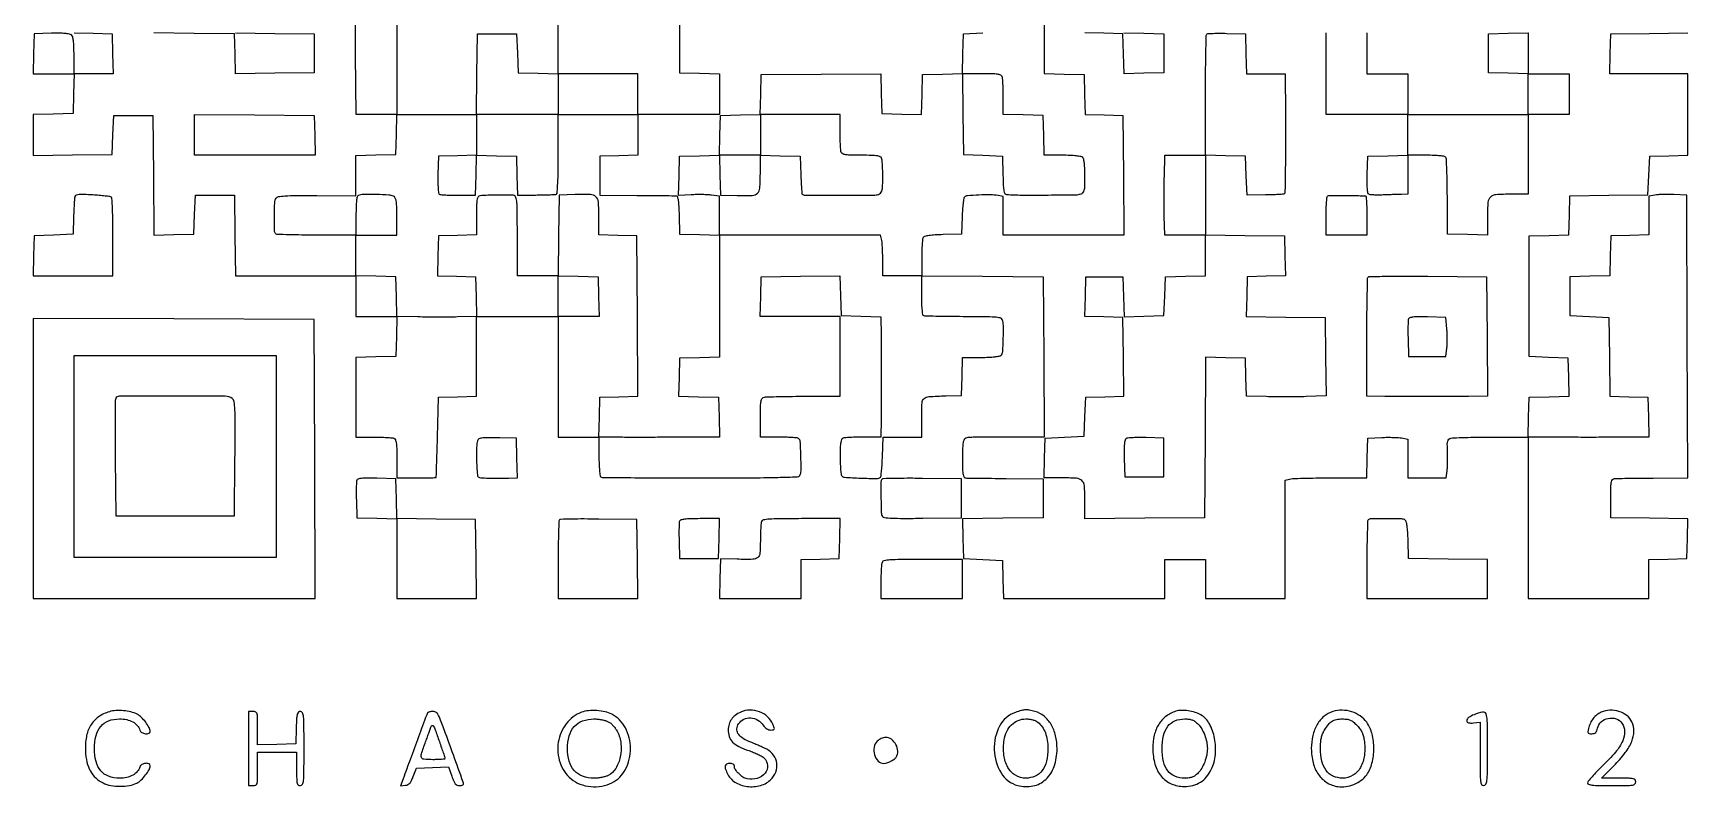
# Model space of a CAD drawing. Extents: x 179 to 1071, y 112 to 1107.
# Drawn here: x 179 to 1071, y 112 to 519 of the extents above; entities that cross this region are included whole.
import ezdxf

# ---------------------------------------------------------------- set-up
doc = ezdxf.new("R2010")
doc.units = 0

msp = doc.modelspace()

# ---------------------------------------------------------------- linework, layer by layer
for points in [[(375, 562), (375, 518.5), (375, 475), (364.013853, 475), (353.027706, 475), (352.763853, 507.25), (352.5, 539.5)], [(288, 519.039775), (309.25, 518.769888), (330.5, 518.5), (330.5, 508), (330.5, 497.5), (309.284032, 497.230211), (288.068065, 496.960423), (287.784032, 507.730211), (287.5, 518.5), (265.784769, 518.769405), (244.069538, 519.038811)], [(767, 519.067663), (777.75, 518.783832), (788.5, 518.5), (788.5, 508), (788.5, 497.5), (777.784171, 497.216515), (767.068343, 496.93303), (766.784171, 507.716515), (766.5, 518.5), (756.25, 518.784983), (746, 519.069966)]]:
    msp.add_lwpolyline(points)
for points in [[(724, 529.5), (724, 497.067663), (734.75, 496.783832), (745.5, 496.5), (745.783481, 485.784613), (746.066961, 475.069227), (756.283481, 474.784613), (766.5, 474.5), (766.763853, 442.25), (767.027706, 410), (734.513853, 410), (702, 410), (702, 420.420545), (702, 430.841089), (699.25, 431.308357, 0.040463), (695.032542, 431.678013, 0.013519), (688.836912, 431.551023, 0.007446), (682.604892, 431.161494, 0.178893), (681.042278, 430.442278, 0.158926), (680.649958, 429.670292, 0.008947), (680.278277, 426.975777, 0.013019), (679.971944, 423.696544, 0.009122), (679.790711, 419.990711), (679.5, 410.5), (669.535034, 410.211195, 0.00836), (665.199826, 410.012968, 0.019108), (661.944063, 409.684251, 0.01918), (659.589, 409.262532, 0.199883), (658.800347, 408.711195, 0.117226), (658.495095, 407.827893, 0.006962), (658.252233, 404.991726, 0.010173), (658.077211, 401.573123, 0.007309), (658.015313, 397.75), (658, 388), (647.5, 388), (637, 388), (636.986345, 396.75, 0.006232), (636.937053, 400.264561, 0.007347), (636.800078, 403.588708, 0.006526), (636.606852, 406.387546, 0.044999), (636.37142, 407.743475), (635.77015, 409.986951), (592.350865, 409.956736), (548.931579, 409.92652), (549.00143, 388.21326, -0.000288), (549.025558, 379.077664, -0.000257), (549.040293, 369.583521, -0.000257), (549.044769, 361.046843, -0.000797), (549.035641, 355.283832), (549, 344.067663), (538.25, 343.783832), (527.5, 343.5), (527.215394, 333.284183), (526.930789, 323.068365), (537.715394, 322.784183), (548.5, 322.5), (548.783832, 311.75), (549.067663, 301), (539.283832, 300.989367, 0.000597), (534.647721, 300.978789, 0.000287), (528.702126, 300.954706, 0.000285), (522.499957, 300.922489, 0.000408), (517, 300.886304, -0.001173), (511.464508, 300.858358, -0.000792), (505.150999, 300.8513, -0.000798), (499.047262, 300.863891, -0.001591), (494.216168, 300.896937), (483.932337, 301), (484.216168, 311.75), (484.5, 322.5), (494.760596, 322.7851), (505.021193, 323.0702), (504.760596, 366.2851), (504.5, 409.5), (494.25, 409.784983), (484, 410.069966), (484, 419.999799, 0.018385), (483.714843, 427.752275, 0.190058), (482.352383, 430.578778, 0.180404), (479.390744, 431.792788, 0.01627), (471.243181, 431.788833), (462.5, 431.5), (462.230592, 409.784029), (461.961185, 388.068057), (472.730592, 387.784029), (483.5, 387.5), (483.783832, 376.75), (484.067663, 366), (473.033832, 366), (462, 366), (462, 377), (462, 388), (451, 388), (440, 388), (440, 409.432612, 0.001767), (439.954647, 422.266078, 0.018195), (439.724464, 427.559832, 0.045447), (439.248507, 430.321394, 0.272292), (438.25, 431.30444, 0.0603), (436.346176, 431.544532, 0.003322), (430.326294, 431.534602, 0.005709), (424.245226, 431.414722, 0.013737), (419.75, 431.150999, 0.228911), (418.821428, 430.599247, 0.105694), (418.295413, 429.258916, 0.036572), (418.051737, 426.566696, 0.004289), (418, 420.534983), (418, 410.069966), (407.75, 409.784983), (397.5, 409.5), (397.216527, 398.785353), (396.933054, 388.070705), (407.216527, 387.785353), (417.5, 387.5), (417.783485, 376.784171), (418.06697, 366.068343), (407.783485, 365.784171, -0.004667), (403.038344, 365.697362, -0.00256), (397.22584, 365.67506, -0.002552), (391.324732, 365.712753, -0.004075), (386.283205, 365.811779), (375.06641, 366.123557), (374.783205, 376.811779), (374.5, 387.5), (363.75, 387.783832), (353, 388.067663), (353, 399.013126), (353, 409.958589), (331.942927, 409.955551, -0.002587), (323.803736, 409.996487, -0.004035), (316.794385, 410.12459, -0.001231), (310.726306, 410.299436, -0.131324), (309.942927, 410.535273, -0.253488), (309.131723, 411.949758, -0.006051), (309.036812, 419.802686, -0.008731), (309.170293, 427.439496, -0.133073), (309.943243, 429.942405, -0.218903), (311.144537, 430.722037, -0.020841), (314.714265, 431.090965, -0.014042), (320.635733, 431.28778, -0.002388), (331.92793, 431.291929), (353, 431.199047), (353, 442.065692), (353, 452.932337), (363.75, 453.216168), (374.5, 453.5), (374.783832, 464.25), (375.067663, 475), (396.514329, 475), (417.960995, 475), (418.230498, 496.75), (418.5, 518.5), (429, 518.5), (439.5, 518.5), (440, 508), (440.5, 497.5), (451.25, 497.216168), (462, 496.932337), (462, 518.5), (462, 540.067663)], [(527.5, 539.5), (527.5, 518.5), (527.5, 497.5), (538.25, 497.216168), (549, 496.932337), (549, 485.966168), (549, 475), (527, 475), (505, 475), (505, 464.034983), (505, 453.069966), (494.75, 452.784983), (484.5, 452.5), (484.5, 442), (484.5, 431.5), (504.5, 431.393314, -0.000639), (512.252893, 431.342057, -0.000974), (518.981911, 431.275869, -0.000335), (524.794491, 431.203479, -0.026078), (525.715017, 431.143314, -0.310351), (526.298517, 430.632308, -0.026594), (526.707261, 428.579127, -0.021975), (527.019266, 425.450308, -0.006913), (527.215017, 420.75), (527.5, 410.5), (538.25, 410.216168), (549, 409.932337), (549, 420.404895), (549, 430.877454), (544.75, 431.473534, 0.021494), (542.649769, 431.676547, 0.008551), (539.756135, 431.781569, 0.008444), (536.625754, 431.788732, 0.010508), (533.717693, 431.685118), (526.935386, 431.300623), (527.217693, 441.900311), (527.5, 452.5), (538.216508, 452.783492), (548.933016, 453.066984), (549.216508, 463.783492), (549.5, 474.5), (560.216508, 474.783492), (570.933016, 475.066984), (571.216508, 485.783492), (571.5, 496.5), (603.716028, 496.763808), (635.932056, 497.027617), (636.216028, 486.263808), (636.5, 475.5), (647.215829, 475.216515), (657.931657, 474.93303), (658.215829, 485.716515), (658.5, 496.5), (669.216508, 496.783492), (679.933016, 497.066984), (680.216508, 507.783492), (680.5, 518.5), (691, 519)], [(201.069202, 519.069202), (211.284601, 518.784601), (221.5, 518.5), (221.783832, 507.75), (222.067663, 497), (211.533832, 497), (201, 497), (201, 506.877555, 0.007345), (200.929838, 511.653266, 0.024181), (200.685192, 514.794146, 0.035127), (200.271246, 516.875583, 0.154085), (199.600715, 517.916414, 0.132968), (198.513859, 518.412685, 0.020746), (196.150171, 518.703614, 0.018924), (192.957683, 518.84141, 0.009044), (188.850715, 518.788859), (179.5, 518.5), (179.216168, 507.75), (178.932337, 497), (190, 497), (201.067663, 497), (200.783832, 486.25), (200.5, 475.5), (189.75, 475.216168), (179, 474.932337), (179, 463.946281), (179, 452.960225), (200.25, 453.230112), (221.5, 453.5), (222, 464), (222.5, 474.5), (233, 474.5), (243.5, 474.5), (243.763898, 442.216309), (244.027795, 409.932619), (254.763898, 410.216309), (265.5, 410.5), (266, 421), (266.5, 431.5), (277, 431.5), (287.5, 431.5), (287.769502, 409.75), (288.039005, 388), (320.519502, 388), (353, 388), (353, 377), (353, 366), (364.033832, 366), (375.067663, 366), (374.783832, 355.25), (374.5, 344.5), (363.75, 344.216168), (353, 343.932337), (353, 322.466168), (353, 301), (362.418213, 301, -0.005951), (366.140776, 300.955695, -0.007831), (369.534475, 300.821697, -0.005915), (372.361889, 300.632106, -0.07203), (373.418213, 300.393011, -0.205218), (374.23239, 299.601595, -0.063068), (374.69735, 297.913621, -0.030363), (374.940414, 294.960143, -0.005351), (375, 289.393011), (375, 279), (385.5, 279, 0.002229), (389.53988, 279.018008, 0.003611), (392.974289, 279.073438, 0.000671), (395.994689, 279.148065, 0.221186), (396.199707, 279.25, 0.161135), (396.284872, 279.48009, 0.000127), (396.502398, 285.742188, 0.001379), (396.724348, 292.738752, 0.000841), (396.949707, 301), (397.5, 322.5), (407.75, 322.784983), (418, 323.069966), (418, 344.534983), (418, 366), (440, 366), (462, 366), (462, 333.5), (462, 301), (473, 301), (484, 301), (484, 290.559017, 0.008569), (484.069311, 286.51482, 0.013074), (484.281256, 283.011247, 0.007601), (484.575977, 280.125285, 0.228941), (484.957468, 279.526287, 0.136477), (485.790765, 279.284594, 0.000223), (501.126902, 279.122433, 0.001707), (518.368034, 279.006689, 0.001052), (538.657821, 278.982432, 0.001008), (565.218135, 279.060103, 0.004752), (580.462904, 279.280316, 0.002313), (590.993172, 279.581283, 0.243817), (592.211488, 280.265162, 0.14479), (592.965317, 282.760197, 0.008831), (592.872185, 290.631731, 0.006668), (592.527849, 298.666693, 0.238114), (591.622382, 300.234687, 0.121815), (590.789772, 300.526546, 0.00646), (587.965637, 300.758058, 0.009842), (584.566806, 300.925378, 0.006984), (580.75, 300.984687), (571, 301), (571, 311.393011, -0.005351), (571.059586, 316.960143, -0.030363), (571.30265, 319.913621, -0.063068), (571.76761, 321.601595, -0.205218), (572.581787, 322.393011, -0.082815), (573.775876, 322.636501, -0.001919), (579.5499, 322.821697, -0.004216), (586.334577, 322.955997, -0.00284), (594.081787, 323), (614, 323), (614, 344.5), (614, 366), (592.466168, 366), (570.932337, 366), (571.216168, 376.75), (571.5, 387.5), (592.715968, 387.769789), (613.931935, 388.039577), (614.215968, 377.269789), (614.5, 366.5), (625.25, 366.216168), (636, 365.932337), (636.080645, 355.966168, -0.000778), (636.111626, 351.226275, -0.000367), (636.137601, 345.108812, -0.000364), (636.155426, 338.705042, -0.000514), (636.16129, 333, -0.000518), (636.155416, 327.328331, -0.000378), (636.137601, 321.028125, -0.000382), (636.111638, 315.057377, -0.000844), (636.080645, 310.5), (636, 301), (626.581787, 301, 0.005951), (622.859224, 300.955695, 0.007831), (619.465525, 300.821697, 0.005915), (616.638111, 300.632106, 0.07203), (615.581787, 300.393011, 0.19467), (614.780298, 299.644942, 0.069116), (614.312224, 298.117276, 0.033827), (614.069372, 295.475625, 0.00643), (614.015313, 290.643011, 0.007669), (614.076382, 287.053884, 0.010583), (614.248778, 283.835561, 0.007462), (614.488346, 281.169118, 0.115963), (614.788585, 280.307836, 0.238871), (616.381675, 279.362557, 0.005895), (625.114481, 278.883699, 0.006457), (633.798042, 278.622444, 0.202967), (635.742197, 279.40648, 0.168511), (636.055932, 280.050871, 0.005297), (636.377571, 283.000591, 0.00977), (636.655412, 286.533658, 0.006555), (636.841025, 290.58095), (637.18205, 301), (647.591025, 301), (658, 301), (658, 311.480948, -0.011573), (658.184972, 319.471708, -0.199796), (659.27627, 321.785637, -0.170244), (661.756564, 322.829771, -0.007926), (671, 323.24922), (679.5, 323.5), (679.784983, 333.75), (680.069966, 344), (689.834983, 344, 0.00874), (694.089346, 344.074375, 0.018513), (697.377065, 344.311444, 0.019392), (699.800997, 344.672291, 0.150838), (700.8, 345.2, 0.182125), (701.645907, 347.068586, 0.008364), (701.987689, 354.173793, 0.012119), (702.037031, 361.123426, 0.08754), (701.401732, 364.395485, 0.258047), (700.372148, 365.261485, 0.030094), (697.282685, 365.678186, 0.016279), (691.821033, 365.904116, 0.002197), (680.343014, 365.954545, -0.002657), (672.432696, 365.996579, -0.004137), (665.61632, 366.125433, -0.001292), (659.721612, 366.300912, -0.13105), (658.941282, 366.53629, -0.229576), (658.566063, 367.127013, -0.007369), (658.276502, 370.018199, -0.012859), (658.06813, 373.523936, -0.008413), (658, 377.572681), (658, 388.027329), (690.75, 387.763664), (723.5, 387.5), (723.760623, 344.25), (724.021245, 301), (713.260623, 300.937986, -0.001275), (708.447627, 300.922526, -0.000818), (702.861466, 300.927974, -0.000822), (697.39203, 300.951254, -0.001542), (692.969899, 300.990985, 0.006585), (689.194514, 300.986822, 0.008533), (685.734044, 300.87834, 0.006692), (682.851551, 300.700008, 0.072938), (681.719899, 300.446009, 0.186196), (680.816287, 299.629862, 0.078579), (680.307247, 298.047289, 0.033632), (680.057652, 295.189863, 0.004973), (680, 289.393011, 0.004238), (680.050959, 283.38169, 0.037229), (680.293657, 280.733097, 0.111592), (680.822038, 279.440566, 0.23504), (681.75, 278.935103, 0.00624), (683.023084, 278.903794, 0.000154), (688.860937, 278.834895, 0.000333), (695.709551, 278.760737, 0.000227), (703.5, 278.685103), (723.5, 278.5), (723.5, 268), (723.5, 257.5), (701.716367, 257.230404), (679.932734, 256.960808), (680.216367, 246.230404), (680.5, 235.5), (691, 235), (701.5, 234.5), (701.784983, 224.25), (702.069966, 214), (745.534983, 214), (789, 214), (789, 224.5), (789, 235), (800, 235), (811, 235), (811, 224.5), (811, 214), (832.5, 214), (854, 214), (854, 245.883369), (854, 277.766737), (856.25, 278.369714, -0.056178), (857.845984, 278.61027, -0.002325), (863.630687, 278.799577, -0.00401), (870.499162, 278.937273, -0.002833), (878.216168, 278.986345), (897.932337, 279), (898.216168, 289.75), (898.5, 300.5), (906, 300.80649, -0.008667), (909.109769, 300.879612, -0.00841), (912.251562, 300.846169, -0.008349), (915.012596, 300.724159, -0.030569), (916.75, 300.511177), (920, 299.909374), (920, 289.454687), (920, 279), (930.372192, 279), (940.744384, 279), (941.240606, 282.75, 0.020239), (941.413553, 284.643411, 0.007234), (941.511592, 287.354508, 0.007164), (941.533497, 290.334585, 0.008407), (941.466288, 293.158963, -0.00749), (941.364576, 297.127075, -0.066355), (941.576942, 298.861018, -0.160581), (942.184633, 299.803224, -0.104734), (943.347873, 300.395308, -0.056676), (944.885355, 300.625916, -0.002168), (950.669375, 300.807096, -0.003862), (957.526973, 300.939151, -0.00271), (965.25, 300.986345), (985, 301), (985, 257.5), (985, 214), (1017.5, 214), (1050, 214), (1050, 224.465017), (1050, 234.930034), (1060.25, 235.215017), (1070.5, 235.5), (1070.783625, 246.229609), (1071.06725, 256.959219), (1050.283625, 257.229609), (1029.5, 257.5), (1029.5, 268, -0.003726), (1029.547896, 274.426321, -0.042734), (1029.80104, 276.941167, -0.144262), (1030.406537, 278.126452, -0.187201), (1031.5, 278.643701, -0.014418), (1032.918206, 278.704571, -0.000504), (1038.422148, 278.776415, -0.000938), (1044.924899, 278.842534, -0.000656), (1052.256247, 278.893701), (1071.012494, 279), (1070.756247, 355.25), (1070.5, 431.5), (1063.5, 431.807779, 0.009375), (1060.58164, 431.88131, 0.008811), (1057.601562, 431.84799, 0.008811), (1054.961002, 431.725313, 0.029867), (1053.25, 431.512466), (1050, 430.909374), (1050, 420.48967), (1050, 410.069966), (1039.75, 409.784983), (1029.5, 409.5), (1029.216508, 398.783492), (1028.933016, 388.066984), (1018.216508, 387.783492), (1007.5, 387.5), (1007.5, 377), (1007.5, 366.5), (1018, 366), (1028.5, 365.5), (1028.769787, 344.284765), (1029.039573, 323.069529), (1039.269787, 322.784765), (1049.5, 322.5), (1049.783832, 311.75), (1050.067663, 301), (1040.033832, 300.933333, -0.000618), (1035.300166, 300.907731, -0.000304), (1029.275563, 300.88625, -0.000301), (1023.017748, 300.871505, -0.000438), (1017.5, 300.866667, -0.000438), (1011.982252, 300.871505, -0.000301), (1005.724437, 300.88625, -0.000304), (999.699834, 300.907731, -0.000618), (994.966168, 300.933333), (984.932337, 301), (985.216168, 311.75), (985.5, 322.5), (996.284606, 322.784183), (1007.069211, 323.068365), (1006.784606, 333.284183), (1006.5, 343.5), (996, 344), (985.5, 344.5), (985.5, 377), (985.5, 409.5), (996.216508, 409.783492), (1006.933016, 410.066984), (1007.216508, 420.633698), (1007.5, 431.200412), (1028.5, 431.412472), (1049.5, 431.624533), (1050, 442.062266), (1050.5, 452.5), (1060.75, 452.784983), (1071, 453.069966), (1071, 475.034983), (1071, 497), (1049.966168, 497), (1028.932337, 497), (1029.216168, 507.75), (1029.5, 518.5), (1050.25, 518.770288), (1071, 519.040577)], [(898, 519), (898, 508), (898, 497), (909, 497), (920, 497), (920, 486), (920, 475), (952.5, 475), (985, 475), (985, 485.966168), (985, 496.932337), (974.25, 497.216168), (963.5, 497.5), (963.5, 508), (963.5, 518.5), (974.25, 518.783832), (985, 519.067663), (985, 508.033832), (985, 497), (996, 497), (1007, 497), (1007, 486), (1007, 475), (996, 475), (985, 475), (985, 453.5), (985, 432), (975.934259, 432, 0.014523), (967.533064, 431.755934, 0.174932), (964.604835, 430.502522, 0.18964), (963.27376, 427.712596, 0.017585), (963, 419.930985), (963, 409.932337), (952.25, 410.216168), (941.5, 410.5), (941.38082, 430.63382, 0.003169), (941.285248, 438.431055, 0.004865), (941.09401, 445.181209, 0.00179), (940.852713, 450.973759, 0.127779), (940.571803, 451.88382, 0.21528), (939.847277, 452.372226, 0.01611), (937.433472, 452.704582, 0.017838), (934.175119, 452.929566, 0.008317), (929.940983, 453), (920, 453), (920, 442.5), (920, 432), (916.75, 431.928155, 0.002292), (915.057468, 431.882975, 0.000692), (912.486064, 431.798976, 0.000693), (909.602445, 431.696783, 0.000753), (906.798303, 431.589285, -0.00985), (904.152285, 431.536027, -0.01308), (901.746061, 431.597956, -0.010398), (899.759044, 431.742638, -0.115533), (899.010073, 431.993775, -0.221917), (898.538934, 432.712155, -0.017117), (898.28033, 435.06485, -0.018183), (898.154831, 438.290488, -0.007895), (898.211769, 442.582645), (898.5, 452.5), (909.25, 452.783832), (920, 453.067663), (920, 464.033832), (920, 475), (898, 475), (876, 475), (876, 497), (876, 519)]]:
    msp.add_lwpolyline(points, format="xyb")
for points in [[(832.783832, 507.75), (833.067663, 497), (843.533832, 497), (854, 497), (854.06017, 475.25, -0.000977), (854.075906, 455.891642, -0.003074), (853.981221, 442.902232, -0.000831), (853.831286, 432.973782, -0.194559), (853.480927, 432.147593, -0.18355), (853.11546, 431.98336, -0.00198), (850.322446, 431.828696, -0.005908), (847.072031, 431.700102, -0.003771), (843.290434, 431.623768), (833.5, 431.5), (833, 442), (832.5, 452.5), (821.75, 452.783832), (811, 453.067663), (811, 431.553719), (811, 410.039775), (832.25, 409.769888), (853.5, 409.5), (853.783473, 398.785353), (854.066946, 388.070705), (843.783473, 387.785353), (833.5, 387.5), (833.216371, 376.769986), (832.932742, 366.039971), (854.216371, 365.769986), (875.5, 365.5), (875.769629, 344.338997), (876.039257, 323.177994), (865.269629, 322.838997, -0.004764), (860.370632, 322.731502, -0.002808), (854.515836, 322.691718, -0.002808), (848.666157, 322.717677, -0.004802), (843.78428, 322.813661), (833.068561, 323.127322), (832.78428, 333.313661), (832.5, 343.5), (821.760648, 343.783724), (811.021296, 344.067447), (810.760648, 300.783724), (810.5, 257.5), (778.25, 257.236147), (746, 256.972294), (746, 266.950963, 0.017686), (745.725176, 274.718165, 0.190087), (744.391156, 277.505175, 0.174474), (741.457253, 278.756714, 0.014435), (733.03191, 279), (723.932337, 279), (724.216168, 289.75), (724.5, 300.5), (735, 301), (745.5, 301.5), (746, 312), (746.5, 322.5), (756.769785, 322.785202), (767.03957, 323.070403), (766.769785, 344.285202), (766.5, 365.5), (756.216527, 365.785353), (745.933054, 366.070705), (746.216527, 376.785353), (746.5, 387.5), (756.5, 387.5), (766.5, 387.5), (766.784171, 376.716515), (767.068343, 365.93303), (777.784171, 366.216515), (788.5, 366.5), (789, 377), (789.5, 387.5), (800.25, 387.783832), (811, 388.067663), (811, 399.033832), (811, 410), (800.033832, 410), (789.067663, 410), (788.783832, 420.25, -0.004692), (788.697181, 424.984411, -0.002561), (788.675138, 430.79375, -0.002552), (788.713112, 436.698016, -0.004056), (788.812384, 441.75), (789.124768, 453), (800.062384, 453), (811, 453), (811, 485.333333, -0.002025), (811.050398, 497.779418, -0.003268), (811.205463, 508.374213, -0.000607), (811.414257, 517.699947, -0.192786), (811.699448, 518.366114, -0.183378), (812.300668, 518.636532, -0.005301), (815.145783, 518.777033, -0.010046), (818.547259, 518.840477, -0.006672), (822.449448, 518.782781), (832.5, 518.5)], [(462, 486), (462, 475), (440, 475), (418, 475), (418, 464.034983), (418, 453.069966), (407.75, 452.784983), (397.5, 452.5), (397.211769, 442.582645, 0.008421), (397.161984, 438.506838, 0.015978), (397.282005, 435.227239, 0.012175), (397.517848, 432.695389, 0.228873), (397.935433, 432.039905, 0.119196), (398.689364, 431.79315, 0.005615), (401.375007, 431.610781, 0.008982), (404.596234, 431.486351, 0.006314), (408.223664, 431.45726), (417.5, 431.5), (417.784171, 442.283485), (418.068343, 453.06697), (428.784171, 452.783485), (439.5, 452.5), (439.78173, 441.957198), (440.06346, 431.414397), (449.78173, 431.57624, 0.001051), (453.595555, 431.64777, 0.001459), (457.012446, 431.729011, 0.000895), (459.888161, 431.810929, 0.018532), (460.75, 431.869042, 0.354593), (461.409523, 432.529237, 0.011411), (461.733942, 436.548318, 0.01187), (461.944947, 442.754683, 0.002562), (462, 453.5), (462, 475), (483.5, 475), (505, 475), (505, 486), (505, 497), (483.5, 497), (462, 497)], [(680.230498, 475.25), (680.5, 453.5), (691, 453), (701.5, 452.5), (701.784983, 442.25, 0.004749), (702.000014, 436.486979, 0.035944), (702.322053, 433.78555, 0.096524), (702.873514, 432.416646, 0.235456), (703.784983, 431.879048, 0.015984), (711.880307, 431.567685, 0.003337), (726.085984, 431.570474, 0.001179), (741.257902, 431.710492, 0.082383), (743.75, 432.153638, 0.113081), (744.997923, 432.945758, 0.138447), (745.663684, 434.150457, 0.052298), (745.944089, 436.378047, 0.00518), (746, 441.775249, 0.010126), (745.923279, 445.563222, 0.019661), (745.682009, 448.579501, 0.020506), (745.317215, 450.837919, 0.14711), (744.8, 451.8, 0.150842), (743.800954, 452.32772, 0.01939), (741.376818, 452.688563, 0.018512), (738.088767, 452.925628, 0.008739), (733.833832, 453), (724.067663, 453), (723.783832, 463.75), (723.5, 474.5), (712.75, 474.783832), (702, 475.067663), (702, 484.452044, 0.005972), (701.955693, 488.161644, 0.007852), (701.821697, 491.544413, 0.005942), (701.632085, 494.36267, 0.07196), (701.393011, 495.418213, 0.205372), (700.600948, 496.232572, 0.062982), (698.9105, 496.697448, 0.030315), (695.952209, 496.940452, 0.005337), (690.373509, 497), (679.960995, 497)], [(571, 464), (571, 453), (559.966168, 453), (548.932337, 453), (549.216168, 442.26702), (549.5, 431.534039), (558.444855, 431.336119, 0.014564), (566.634, 431.393474, 0.180789), (569.458405, 432.567171, 0.190587), (570.743085, 435.277813, 0.016483), (571, 443.069015), (571, 453.067663), (581.75, 452.783832), (592.5, 452.5), (592.831495, 442.501838, 0.003665), (592.987871, 438.640214, 0.005738), (593.18483, 435.32142, 0.001909), (593.397961, 432.468558, 0.178617), (593.568832, 432.097835, 0.198585), (595.042316, 431.486409, 0.000728), (614.106498, 431.490119, 0.001111), (632.796202, 431.5625, 0.118197), (635.25, 432.166623, 0.146938), (636.146469, 433.033276, 0.081244), (636.67086, 434.477073, 0.039357), (636.934432, 436.917575, 0.007227), (637, 441.453396, 0.006668), (636.955641, 444.779332, 0.008541), (636.821697, 447.83856, 0.006839), (636.631409, 450.387512, 0.069666), (636.393011, 451.418213, 0.204366), (635.605154, 452.231384, 0.063541), (633.93074, 452.696802, 0.030628), (631.003676, 452.940206, 0.005432), (625.5, 453, -0.005432), (619.996324, 453.059794, -0.030628), (617.06926, 453.303198, -0.063541), (615.394846, 453.768616, -0.204366), (614.606989, 454.581787, -0.07203), (614.367894, 455.638111, -0.005915), (614.178303, 458.465525, -0.007831), (614.044305, 461.859224, -0.005951), (614, 465.581787), (614, 475), (592.5, 475), (571, 475)], [(201.520025, 430.840539, 0.065766), (201.316368, 429.916433, 0.004047), (201.097966, 427.103158, 0.005956), (200.904274, 423.736596, 0.004374), (200.766667, 420), (200.5, 410.5), (190, 410), (179.5, 409.5), (179.216168, 398.75), (178.932337, 388), (200.466168, 388), (222, 388), (222, 408.940983, 0.003953), (221.934685, 417.203101, 0.006906), (221.731934, 424.045548, 0.002339), (221.45476, 429.801898, 0.245891), (221.064731, 430.459994, 0.105636), (220.362798, 430.710731, 0.004525), (217.742419, 431.036113, 0.007572), (214.607647, 431.348576, 0.005304), (211.068089, 431.60955, 0.006377), (206.456359, 431.841421, 0.029471), (203.786669, 431.784167, 0.053966), (202.194851, 431.481006, 0.235862)], [(354.25, 431.305712, 0.250899), (353.653546, 430.622679, 0.02798), (353.291337, 428.515621, 0.021943), (353.064861, 425.304666, 0.006634), (353, 420.416667), (353, 410), (364, 410), (375, 410), (375, 419.964816, 0.005312), (374.939994, 425.61283, 0.03659), (374.67863, 428.373449, 0.084143), (374.128551, 429.95139, 0.145023), (373.146949, 430.921355, 0.110515), (370.797112, 431.574879, 0.007697), (363.900922, 431.821382, 0.008766), (357.061128, 431.840574, 0.086865)], [(897.25, 431.060653, -0.365021), (897.551456, 430.762027, -0.004807), (897.779688, 427.933442, -0.01103), (897.946033, 424.530185, -0.006695), (898, 420.5), (898, 410), (887, 410), (876, 410), (876, 420.416667, -0.008224), (876.068487, 424.580407, -0.014892), (876.281922, 427.981357, -0.009559), (876.582499, 430.664112, -0.286844), (876.996752, 431.166667, -0.081344), (878.108687, 431.346564, -0.000826), (886.101252, 431.317924, -0.002564), (893.497125, 431.241279, -0.016302)], [(962.763853, 355.25), (963.027706, 323), (952.763853, 322.926805, -0.00126), (944.527276, 322.888824, -0.000694), (934.455126, 322.881746, -0.00058), (922.339842, 322.904102, -0.000334), (907.75, 322.957682), (898, 323), (898, 354.833333, -0.002001), (898.049029, 367.086392, -0.003231), (898.199888, 377.515513, -0.000593), (898.402981, 386.698691, -0.192864), (898.680468, 387.347135, -0.194926), (899.328722, 387.621499, -0.000608), (908.434599, 387.750224, -0.003285), (918.778546, 387.815907, -0.002034), (930.930468, 387.763802), (962.5, 387.5)], [(920.44275, 364.711405, 0.081149), (920.248444, 363.774362, 0.00524), (920.158923, 360.981301, 0.007536), (920.137209, 357.634347, 0.00554), (920.210159, 353.924983), (920.5, 344.5), (930.5, 344.5), (940.5, 344.5), (941.08534, 348.886315, 0.022863), (941.269448, 350.99849, 0.010307), (941.326793, 353.780045, 0.01018), (941.266834, 356.724741, 0.013684), (941.08534, 359.386315), (940.5, 365.5), (930.732592, 365.786422, 0.006215), (925.820487, 365.869374, 0.027145), (922.9185, 365.724677, 0.046335), (921.158442, 365.373938, 0.232847)], [(223.453816, 321.740243, 0.089548), (223.261817, 320.729866, 0.000598), (223.19019, 311.747155, 0.00234), (223.168607, 301.460077, 0.00149), (223.235201, 289.490243), (223.5, 258.5), (255.5, 258.5), (287.5, 258.5), (287.765726, 289.5, 0.001225), (287.879013, 308.006621, 0.012082), (287.71941, 315.793845, 0.024457), (287.315418, 320.099227, 0.201729), (286.324597, 321.75, 0.157681), (282.495237, 323.016106, 0.001671), (254.221233, 323.106234, 0.001077), (225.335041, 323.03952, 0.309316)], [(419.75, 300.328083, 0.194519), (418.828773, 299.629012, 0.092714), (418.306364, 298.208976, 0.036871), (418.056246, 295.553468, 0.005051), (418, 289.985693, 0.009063), (418.069327, 286.161326, 0.013756), (418.281203, 282.842866, 0.008353), (418.576429, 280.119345, 0.226913), (418.957287, 279.526398, 0.121482), (420.247189, 279.110653, 0.007502), (424.297703, 278.887604, 0.010325), (429.338105, 278.790019, 0.00632), (435.283832, 278.872858), (440.067663, 279), (439.783832, 289.75), (439.5, 300.5), (430.5, 300.651407, 0.005154), (426.925513, 300.674691, 0.006569), (423.629687, 300.618886, 0.005222), (420.874884, 300.507225, 0.053537)], [(768.211769, 300.1713, 0.194409), (767.60482, 299.304382, 0.033527), (767.279413, 297.284794, 0.023597), (767.138468, 294.191727, 0.006852), (767.211769, 289.417355), (767.5, 279.5), (778, 279.5), (788.5, 279.5), (788.5, 290), (788.5, 300.5), (779, 300.753945, 0.008497), (775.267186, 300.790269, 0.011674), (771.912207, 300.687545, 0.00849), (769.137493, 300.490389, 0.12262)], [(353.442274, 277.710164, 0.081166), (353.248144, 276.773814, 0.005233), (353.158783, 273.980936, 0.007531), (353.137174, 270.634259, 0.005535), (353.210159, 266.924983), (353.5, 257.5), (364.25, 257.216168), (375, 256.932337), (375, 235.466168), (375, 214), (396.519888, 214), (418.039775, 214), (417.769888, 235.25), (417.5, 256.5), (396.283631, 256.76979), (375.067262, 257.03958), (374.783631, 267.76979), (374.5, 278.5), (364.232115, 278.785181, 0.005823), (359.049899, 278.868732, 0.025951), (356.012272, 278.724596, 0.043922), (354.172333, 278.376284, 0.236652)], [(636.637552, 278.304219, 0.197374), (636.015599, 276.815177, 0.003967), (636.032364, 268.481252, 0.005143), (636.197672, 260.311156, 0.134558), (636.837204, 258.22917, 0.230932), (637.904588, 257.572759, 0.012869), (641.908791, 257.285113, 0.012029), (648.071549, 257.150006, 0.002701), (658.571891, 257.22917), (679.5, 257.5), (679.5, 268), (679.5, 278.5), (658.387552, 278.720885, 0.002854), (650.248271, 278.759576, 0.00455), (643.289605, 278.689605, 0.001158), (637.23384, 278.55956, 0.192737)], [(462.686388, 256.353055, 0.189241), (462.408044, 255.714979, 0.001349), (462.201626, 249.748501, 0.00489), (462.049525, 242.868937, 0.003082), (462, 234.833333), (462, 214), (483.519888, 214), (505.039775, 214), (504.769888, 235.25), (504.5, 256.5), (483.936388, 256.769721, 0.003162), (476.00418, 256.823589, 0.005018), (469.21171, 256.758585, 0.001402), (463.323998, 256.626628, 0.192368)], [(527.428774, 255.674983, 0.081654), (527.239658, 254.758353, 0.005045), (527.154817, 251.970602, 0.007376), (527.136178, 248.631743, 0.005394), (527.210159, 244.924983), (527.5, 235.5), (538, 235.5), (548.5, 235.5), (548.783832, 246.25), (549.067663, 257), (538.502447, 257, 0.006163), (533.358283, 256.936587, 0.023613), (530.163994, 256.706615, 0.034632), (528.151549, 256.323077, 0.241229)], [(571.606989, 255.418213, 0.070701), (571.368294, 254.376466, 0.006434), (571.178303, 251.712778, 0.008233), (571.044336, 248.515192, 0.006352), (571, 245.025201, -0.017652), (570.761644, 238.275593, -0.20992), (569.571481, 236.01402, -0.165087), (566.954077, 235.072472, -0.010066), (558.524293, 235.089685), (549.5, 235.289825), (549.216168, 224.644912), (548.932337, 214), (570.966168, 214), (593, 214), (593, 224.465017), (593, 234.930034), (603.25, 235.215017), (613.5, 235.5), (613.783832, 246.25), (614.067663, 257), (593.140821, 257, 0.002101), (581.297997, 256.950229, 0.016231), (575.761411, 256.723852, 0.030886), (572.654493, 256.301606, 0.257356)], [(898.666667, 256.333333, 0.189545), (898.396201, 255.712325, 0.001277), (898.195833, 249.742708, 0.004756), (898.048097, 242.867578, 0.002993), (898, 234.833333), (898, 214), (930.5, 214), (963, 214), (963, 224.480112), (963, 234.960225), (941.75, 235.230112), (920.5, 235.5), (920.211195, 245.464966, 0.00836), (920.012968, 249.800174, 0.019108), (919.684251, 253.055937, 0.01918), (919.262532, 255.411, 0.199883), (918.711195, 256.199653, 0.135593), (916.646895, 256.830481, 0.005092), (908.479958, 256.968124, 0.003958), (900.154824, 256.95775, 0.196533)], [(636.606989, 233.418213, 0.070946), (636.368222, 232.373807, 0.006338), (636.178303, 229.68135, 0.008159), (636.044331, 226.449196, 0.006277), (636, 222.918213), (636, 214), (658, 214), (680, 214), (680, 224.5), (680, 235), (658.606989, 235, 0.002045), (646.485827, 234.950434, 0.015901), (640.835307, 234.724422, 0.030015), (637.662537, 234.303854, 0.258697)], [(220.036535, 152.877046, 0.081197), (214.092932, 149.968946, 0.102564), (209.933523, 145.497917, 0.092989), (207.633661, 139.377587, 0.056174), (207.153962, 131.622213, 0.043647), (207.982441, 125.643458, 0.070307), (209.816383, 120.848637, 0.079368), (212.705836, 117.156983, 0.074468), (216.660762, 114.453416, 0.06822), (220.829866, 113.096111, 0.043226), (225.926753, 112.625288, 0.043636), (230.930066, 113.03397, 0.079911), (234.794223, 114.34978, 0.06837), (237.200769, 116.083189, 0.039093), (239.59798, 118.751621, 0.038678), (241.441693, 121.587678, 0.124674), (241.996262, 123.75, 0.309569), (241.291512, 124.785824, 0.126694), (239.516103, 125.001511, 0.099942), (237.547519, 124.3264, 0.185554), (236.508279, 123.026085, -0.105962), (235.08797, 120.536625, -0.08529), (232.669117, 118.616245, -0.073405), (229.398706, 117.406461, -0.051987), (225.5, 117, -0.088447), (219.650419, 118.042917, -0.129993), (215.396231, 121.025162, -0.115296), (212.846607, 126.028621, -0.060498), (212, 133, -0.060498), (212.846607, 139.971379, -0.115296), (215.396231, 144.974838, -0.129993), (219.650419, 147.957083, -0.088447), (225.5, 149, -0.051987), (229.398706, 148.593539, -0.073405), (232.669117, 147.383755, -0.08529), (235.08797, 145.463375, -0.105962), (236.508279, 142.973915, 0.185554), (237.547519, 141.6736, 0.099942), (239.516103, 140.998489, 0.126694), (241.291512, 141.214176, 0.309569), (241.996262, 142.25, 0.123827), (241.456077, 144.370925, 0.037311), (239.645681, 147.193038, 0.038018), (237.32643, 149.832214, 0.074282), (235.061456, 151.46822, 0.057629), (231.708505, 152.738394, 0.038392), (227.65506, 153.435195, 0.038426), (223.548649, 153.503692, 0.058281)], [(295, 133), (295, 113), (297.5, 113, 0.104331), (298.950811, 113.306062, 0.224677), (299.680556, 114.15, 0.064117), (299.955995, 116.064536, 0.003707), (300, 122), (300, 131), (310.5, 131), (321, 131), (321, 122, 0.004487), (321.049067, 116.532834, 0.050222), (321.305556, 114.375, 0.168559), (321.915397, 113.386209, 0.17273), (323, 113, 0.286287), (324.1449, 113.714064, 0.089188), (324.725, 115.75, 0.023375), (324.960377, 120.192962, 0.001547), (325, 133, 0.001583), (324.959794, 145.701619, 0.022857), (324.725487, 150.200368, 0.083947), (324.159711, 152.283157, 0.292447), (323.038933, 153, 0.178333), (321.977452, 152.608971, 0.154511), (321.345846, 151.597702, 0.04962), (321.012871, 149.431657, 0.005091), (320.788933, 144.25), (320.5, 135.5), (310.25, 135.215017), (300, 134.930034), (300, 143.965017, 0.003684), (299.956076, 149.925856, 0.063889), (299.680824, 151.846502, 0.224551), (298.950864, 152.692806, 0.104705), (297.5, 153), (295, 153)], [(391.618734, 152.192116, 0.049229), (391.120397, 151.174018, 0.000198), (386.687933, 139.26913, 0.00115), (382.309435, 127.411507, 0.001562), (378.414846, 116.685668), (377.043322, 112.871336), (379.644728, 113.185668, 0.078414), (381.015868, 113.575135, 0.103828), (382.053875, 114.348266, 0.071781), (382.943011, 115.704236, 0.021276), (383.898861, 118), (385.551588, 122.5), (394.221126, 122.788136), (402.890664, 123.076271), (404.680051, 118.038136, 0.016274), (405.699172, 115.440068, 0.067928), (406.564227, 114.003496, 0.11715), (407.517717, 113.263638, 0.107073), (408.734719, 113, 0.035823), (409.602308, 113.062239, 0.054251), (410.334574, 113.250486, 0.070972), (410.83655, 113.525845, 0.236086), (411, 113.852718, 0.086669), (410.816185, 114.905194, 0.000205), (405.517418, 129.593262, 0.001396), (400.711747, 142.782019, 0.006706), (397.852686, 150.25, 0.046628), (397.222502, 151.483782, 0.082041), (396.461548, 152.335573, 0.093084), (395.54059, 152.829543, 0.076821), (394.437697, 153, 0.032141), (393.513123, 152.940506, 0.037665), (392.652766, 152.762684, 0.041038), (391.966539, 152.503494, 0.144507)], [(474.655189, 152.591033, 0.143474), (466.35257, 146.423323, 0.12333), (462.088465, 136.378494, 0.121481), (463.033228, 125.387199, 0.136786), (469.001619, 116.652091, 0.083267), (473.765082, 113.83959, 0.067786), (479.539206, 112.476418, 0.066847), (485.548724, 112.699013, 0.076352), (491, 114.523234, 0.15714), (498.319632, 121.867311, 0.119192), (500.980989, 132.995981, 0.118718), (498.265917, 144.145842, 0.155165), (490.906381, 151.539827, 0.065558), (487.351016, 152.833327, 0.038371), (482.857821, 153.472469, 0.038394), (478.326246, 153.417386, 0.06635)], [(560.5, 152.649726, 0.05113), (557.505159, 150.885577, 0.078627), (555.395004, 148.749765, 0.083547), (554.130363, 146.169533, 0.065794), (553.641142, 143.091344, 0.092588), (554.223294, 139.447728, 0.110395), (556.076489, 136.511335, 0.083248), (559.471974, 134.078026, 0.033622), (564.764359, 131.912027, -0.015662), (567.382851, 130.948562, -0.016453), (569.892485, 129.837453, -0.016316), (571.988219, 128.740177, -0.067713), (573.122194, 127.877806, -0.185074), (574.913754, 123.859444, -0.187307), (573.548738, 119.697725, -0.150108), (569.345886, 116.910714, -0.121835), (563.920197, 116.665961, -0.093453), (561.628065, 117.591476, -0.05475), (559.318403, 119.457357, -0.05591), (557.562617, 121.672696, -0.140535), (557, 123.634859, 0.168371), (556.813561, 124.172818, 0.101284), (556.292172, 124.613486, 0.076532), (555.490336, 124.903496, 0.048608), (554.5, 125, 0.113623), (552.841812, 124.618256, 0.243845), (552.079825, 123.594595, 0.130981), (552.258088, 121.798805, 0.029465), (553.516927, 118.967267, 0.15124), (557.911453, 114.502371, 0.104128), (564.770756, 112.488089, 0.101619), (572.004493, 113.39281, 0.136927), (577.426999, 117.095612, 0.113427), (579.654362, 121.441463, 0.124802), (579.651578, 126.164284, 0.122939), (577.390247, 130.367737, 0.10807), (573.318931, 133.257607, 0.000269), (571.518087, 134.022048, 0.000133), (569.228037, 134.991981, 0.000132), (566.850393, 135.997534, 0.000192), (564.755237, 136.882018, -0.049666), (561.079695, 138.881994, -0.112959), (558.941173, 141.185583, -0.154183), (558.385564, 143.701673, -0.123476), (559.300728, 146.336216, -0.134803), (562.110686, 148.814529, -0.129312), (565.838944, 149.560895, -0.121869), (569.624336, 148.38097, -0.111978), (572.562711, 145.544635, 0.051107), (573.410279, 144.501151, 0.056587), (574.425679, 143.690975, 0.060778), (575.524268, 143.175132, 0.079564), (576.617878, 143, 0.029685), (578.03839, 143.084411, 0.287666), (578.487372, 143.446678, 0.170841), (578.482555, 144.161641, 0.010568), (577.710826, 146.173468, 0.11179), (574.922272, 150.162641, 0.094824), (570.527084, 152.851212, 0.093466), (565.391384, 153.751363, 0.104702)], [(708.5, 152.503716, 0.190637), (699.948869, 145.07431, 0.12855), (697.055648, 132.317519, 0.12912), (700.778644, 119.818339, 0.192696), (709.78926, 113.056746, 0.116714), (717.969309, 112.805894, 0.137845), (724.830208, 116.340187, 0.122881), (729.377412, 123.332215, 0.082331), (730.978038, 132.782119, 0.057337), (730.180141, 139.937374, 0.076938), (727.768307, 145.990315, 0.087556), (723.952516, 150.453, 0.104818), (719.056846, 153.000752, 0.020052), (716.019922, 153.714614, 0.059525), (713.889581, 153.867969, 0.056344), (711.719483, 153.518614, 0.016597)], [(794.913572, 153.088032, 0.086426), (789.650359, 150.333908, 0.091742), (785.75481, 146.009792, 0.082486), (783.384573, 140.172893, 0.05534), (782.588235, 133, 0.067746), (783.73895, 124.546135, 0.105621), (787.127202, 118.054274, 0.118766), (792.529389, 114.007879, 0.101965), (799.5, 112.571429, 0.061132), (804.237346, 113.152805, 0.079502), (808.25313, 114.864367, 0.079317), (811.541087, 117.747363, 0.06052), (814.134931, 121.778729, 0.089886), (816.328803, 129.658227, 0.070941), (815.891066, 138.514759, 0.075428), (813.110002, 146.336869, 0.138381), (808.451286, 151.168444, 0.058464), (805.385158, 152.507645, 0.038556), (801.624865, 153.340354, 0.03904), (797.887441, 153.575431, 0.073745)], [(879.619302, 152.965577, 0.103791), (874.880689, 150.390624, 0.085403), (871.183932, 145.964093, 0.075144), (868.837242, 140.009431, 0.056409), (868.043924, 133, 0.062624), (869.018944, 125.245842, 0.09016), (871.895708, 118.97328, 0.101787), (876.475277, 114.637316, 0.10194), (882.39206, 112.463916, 0.074884), (886.637757, 112.466627, 0.060174), (891.044152, 113.687699, 0.060716), (894.992508, 115.905667, 0.0799), (897.888555, 118.843491, 0.094199), (900.756118, 125.080698, 0.060787), (901.724042, 132.997047, 0.060795), (900.759951, 140.912516, 0.094312), (897.895341, 147.14698, 0.085873), (894.426714, 150.583131, 0.075428), (889.851299, 152.843169, 0.073795), (884.715203, 153.676787, 0.076272)], [(955.75, 151.267125, 0.051658), (952.812557, 149.690679, 0.233876), (951.881556, 148.047648, 0.374642), (952.761914, 146.915379, 0.077459), (955.5, 146.810207), (959, 147.218812), (959, 130.109406, 0.001878), (959.040854, 119.232196, 0.02722), (959.279224, 115.388676, 0.105499), (959.870849, 113.642009, 0.264413), (961, 113, 0.286287), (962.1449, 113.714064, 0.089188), (962.725, 115.75, 0.023375), (962.960377, 120.192962, 0.001547), (963, 133, 0.002599), (962.920787, 148.23689, 0.092115), (962.239631, 151.701848, 0.364502), (960.400952, 152.691819, 0.046073)], [(1024.325477, 152.587264, 0.060629), (1021.939804, 151.145435, 0.061459), (1019.981879, 149.179258, 0.058414), (1018.484084, 146.702154, 0.046548), (1017.459315, 143.75, 0.023793), (1017.151212, 142.177718, 0.183867), (1017.310278, 141.458773, 0.216621), (1017.888752, 141.093894, 0.034033), (1019.266592, 141, 0.059114), (1020.525411, 141.14935, 0.133199), (1021.361476, 141.607203, 0.114659), (1021.927363, 142.477343, 0.037742), (1022.341388, 143.956938, -0.162122), (1024.30075, 147.388234, -0.132776), (1028.092452, 149.297611, -0.132252), (1032.341526, 149.040273, -0.160435), (1035.523329, 146.66323, -0.14924), (1036.972494, 142.211647, -0.111705), (1035.921326, 137.132135, -0.070195), (1032.086158, 131.105203, -0.025339), (1025.092405, 123.710495, 0.008964), (1021.991887, 120.640095, 0.013012), (1019.377144, 117.812618, 0.008579), (1017.320137, 115.385995, 0.173199), (1017, 114.489529, 0.319216), (1017.556398, 113.706827, 0.055243), (1019.431898, 113.278645, 0.024816), (1022.936701, 113.052409, 0.00371), (1030, 113, 0.002682), (1038.134523, 113.04363, 0.035495), (1041.125, 113.288462, 0.134742), (1042.477318, 113.893213, 0.224251), (1043, 115, 0.175942), (1042.605669, 116.085937, 0.166673), (1041.597102, 116.695789, 0.049095), (1039.392692, 116.951375, 0.004329), (1033.77682, 117), (1024.553639, 117), (1031.17671, 123.75, 0.029424), (1037.309867, 130.784182, 0.067782), (1040.807645, 136.852466, 0.093433), (1041.92009, 142.306499, 0.111056), (1040.845874, 147.438924, 0.124613), (1038.188964, 150.755071, 0.086534), (1033.898949, 152.95987, 0.082871), (1028.929051, 153.643687, 0.098791)], [(397.952549, 136.794157, -0.001968), (399.120487, 133.443172, -0.003005), (400.104811, 130.525952, -0.00107), (400.932366, 128.005722, -0.078946), (401, 127.580039, -0.379776), (400.794224, 127.348196, -0.007498), (399.090625, 127.170386, -0.013882), (396.992245, 127.041722, -0.00837), (394.5, 127, -0.01965), (389.652324, 127.19059, -0.282653), (388.317416, 128.16292, -0.179957), (388.250342, 130.121257, -0.007994), (390.537344, 136.630941, 0.000334), (391.544556, 139.363273, 0.000423), (392.472162, 141.891445, 0.000333), (393.247102, 144.013446, 0.003425), (393.560882, 144.893128, -0.24478), (394.140094, 145.438044, -0.350562), (394.760307, 145.176136, -0.037083), (395.692031, 143.105011, -0.002326)], [(489.039849, 147.479393, -0.059777), (490.31117, 146.615852, -0.029573), (491.706979, 145.248221, -0.028849), (493.005044, 143.639018, -0.037357), (493.990189, 142.019231, -0.093477), (495.863829, 135.631892, -0.076788), (495.477042, 128.522836, -0.082115), (493.056971, 122.310842, -0.140461), (489.039849, 118.520607, -0.049073), (487.574264, 117.936622, -0.021902), (485.5532, 117.447776, -0.021431), (483.352806, 117.11372, -0.027154), (481.29966, 117.003738, -0.086868), (475.210877, 118.074512, -0.124121), (470.686206, 121.132694, -0.115075), (467.931612, 126.17118, -0.067897), (467, 133, -0.067897), (467.931612, 139.82882, -0.115075), (470.686206, 144.867306, -0.124121), (475.210877, 147.925488, -0.086868), (481.29966, 148.996262, -0.027154), (483.352806, 148.88628, -0.021431), (485.5532, 148.552224, -0.021902), (487.574264, 148.063378, -0.049073)], [(720.642039, 147.227764, -0.072277), (722.970527, 144.716966, -0.060895), (724.652071, 141.501168, -0.053575), (725.664366, 137.587543, -0.036532), (726, 133, -0.055237), (725.243402, 126.172301, -0.104734), (722.94997, 121.164089, -0.127279), (719.189298, 118.126329, -0.105679), (714.15, 117.022236, -0.138314), (708.564786, 118.56662, -0.128697), (704.425875, 122.833694, -0.102495), (702.29861, 129.477134, -0.063702), (702.47618, 137.689724, -0.073431), (703.867681, 142.261664, -0.090281), (706.463043, 145.880817, -0.096551), (710.009803, 148.184791, -0.097482), (714.15, 148.977764, -0.031077), (716.059862, 148.849142, -0.033494), (717.890809, 148.484962, -0.036271), (719.478586, 147.930777, -0.067711)], [(806.982649, 146.171197, -0.064408), (808.943053, 143.628272, -0.041248), (810.552724, 140.258838, -0.040305), (811.628378, 136.555223, -0.050566), (811.988846, 133, -0.050566), (811.628378, 129.444777, -0.040305), (810.552724, 125.741162, -0.041248), (808.943053, 122.371728, -0.064408), (806.982649, 119.828803, -0.035588), (805.357142, 118.419573, -0.067087), (803.843838, 117.57482, -0.064058), (802.113726, 117.13818, -0.029827), (799.799429, 117, -0.098271), (794.51678, 118.04839, -0.132988), (790.678186, 121.004557, -0.109725), (788.382433, 125.990016, -0.053292), (787.633152, 133, -0.053292), (788.382433, 140.009984, -0.109725), (790.678186, 144.995443, -0.132988), (794.51678, 147.95161, -0.098271), (799.799429, 149, -0.029827), (802.113726, 148.86182, -0.064058), (803.843838, 148.42518, -0.067087), (805.357142, 147.580427, -0.035588)], [(892.510276, 145.689724, -0.033317), (894.091958, 143.881939, -0.046829), (895.227214, 142.065494, -0.046583), (896.008687, 140.061998, -0.0325), (896.52382, 137.689724, -0.063702), (896.70139, 129.477134, -0.102495), (894.574125, 122.833694, -0.128697), (890.435214, 118.56662, -0.138314), (884.85, 117.022236, -0.105676), (879.78233, 118.132507, -0.128833), (876.026012, 121.185689, -0.104915), (873.748335, 126.245592, -0.053677), (873.003738, 133.20034, -0.017951), (873.119663, 136.375737, -0.035434), (873.479691, 138.872192, -0.042119), (874.130509, 140.989182, -0.041276), (875.130319, 142.982316, -0.031083), (877.273677, 146.051604, -0.086982), (879.229695, 147.786364, -0.094862), (881.555164, 148.669215, -0.041616), (884.85, 148.968197, -0.031122), (887.257871, 148.835839, -0.071938), (889.003976, 148.369903, -0.06881), (890.592934, 147.413546, -0.026555)], [(634, 137, 0.156265), (632.311203, 133.719176, 0.114038), (632.565875, 129.599568, 0.123975), (634.550742, 126.254472, 0.199739), (637.565741, 125, 0.08287), (639.19954, 125.272658, 0.035194), (641.249535, 126.142001, 0.035029), (643.138058, 127.277817, 0.092908), (644.234687, 128.399704, 0.16008), (645.11712, 131.572565, 0.112901), (644.118527, 135.166032, 0.112474), (641.652536, 137.978183, 0.158016), (638.5, 139, 0.065559), (637.396892, 138.854738, 0.03911), (636.146875, 138.4125, 0.038504), (634.949173, 137.765647, 0.053359)]]:
    msp.add_lwpolyline(points, format="xyb", close=True)
for points in [[(330.783832, 463.75), (331.067663, 453), (298.533832, 453), (266, 453), (266, 464.013853), (266, 475.027706), (298.25, 474.763853), (330.5, 474.5)], [(179, 289.506286), (179, 214), (255.006326, 214), (331.012652, 214), (330.756326, 289.25), (330.5, 364.5), (254.75, 364.756286), (179, 365.012572)], [(310, 290.5), (310, 236), (255.5, 236), (201, 236), (201, 290.5), (201, 345), (255.5, 345), (310, 345)]]:
    msp.add_lwpolyline(points, close=True)

doc.saveas('drawing.dxf')
